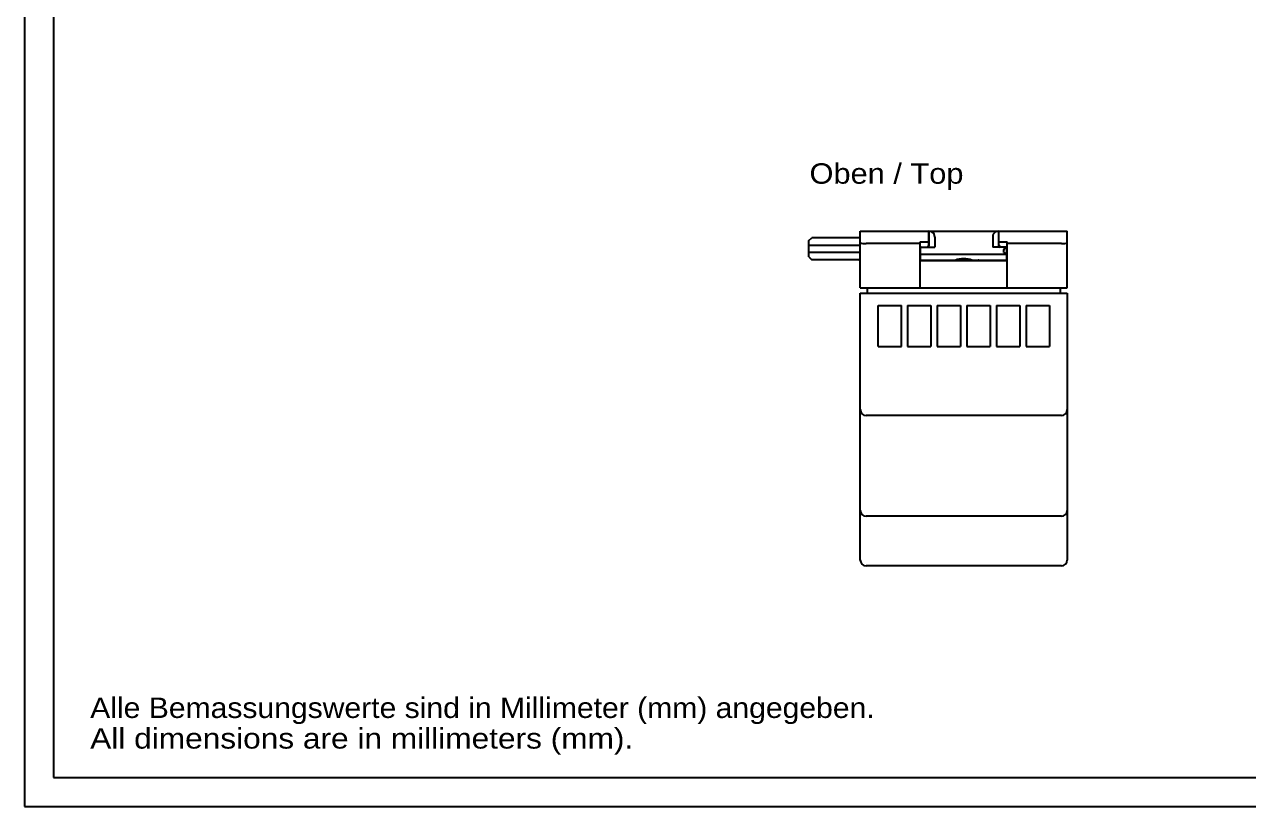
# Model space of a CAD drawing. Extents: x 0 to 420, y 0 to 297.
# Drawn here: x 0 to 210, y 0 to 134.2 of the extents above; entities that cross this region are included whole.
import ezdxf
from ezdxf.enums import TextEntityAlignment as Align

# ---------------------------------------------------------------- set-up
doc = ezdxf.new("R2010")
doc.units = 0
doc.header["$LTSCALE"] = 23.1
doc.layers.get('0').update_dxf_attribs({"linetype": 'CONTINUOUS'})
for name, color, linetype in [('13000_TOP', 7, 'CONTINUOUS'), ('13300_TOP_GERMAN_ENGLISH', 7, 'CONTINUOUS'), ('90000_FRAME', 7, 'CONTINUOUS')]:
    doc.layers.add(name, color=color, linetype=linetype)

msp = doc.modelspace()

# ---------------------------------------------------------------- linework, layer by layer
at = {"layer": '13000_TOP', "color": 7, "linetype": 'CONTINUOUS'}
for p, q in [((134.592, 97.091), (135.092, 97.591)), ((134.592, 94.291), (134.592, 97.091)), ((143.192, 97.591), (135.092, 97.591)), ((143.392, 88.991), (143.392, 98.691)), ((143.392, 98.691), (155.142, 98.691)), ((143.392, 96.723), (143.441, 96.68)), ((143.441, 96.68), (143.584, 96.641)), ((143.584, 96.641), (143.806, 96.61)), ((143.806, 96.61), (144.084, 96.59)), ((153.692, 88.991), (153.692, 96.864)), ((153.692, 96.864), (155.142, 96.864)), ((155.142, 96.291), (155.142, 98.691)), ((155.167, 98.691), (155.167, 96.191)), ((155.167, 98.691), (167.117, 98.691)), ((155.489, 98.652), (155.167, 98.691)), ((155.743, 98.545), (155.489, 98.652)), ((155.934, 98.386), (155.743, 98.545)), ((156.065, 98.185), (155.934, 98.386)), ((156.142, 97.95), (156.065, 98.185)), ((156.167, 97.691), (156.142, 97.95)), ((156.167, 97.691), (156.167, 95.991)), ((166.141, 97.95), (166.117, 97.691)), ((166.117, 97.691), (166.117, 95.991)), ((166.218, 98.185), (166.141, 97.95)), ((166.349, 98.386), (166.218, 98.185)), ((166.541, 98.545), (166.349, 98.386)), ((166.794, 98.652), (166.541, 98.545)), ((167.117, 98.691), (166.794, 98.652)), ((167.117, 98.691), (167.117, 96.191)), ((167.142, 96.291), (167.142, 98.691)), ((167.142, 98.691), (178.892, 98.691)), ((167.142, 96.864), (168.592, 96.864)), ((168.592, 88.991), (168.592, 96.864)), ((178.199, 96.59), (178.477, 96.61)), ((178.477, 96.61), (178.699, 96.641)), ((178.699, 96.641), (178.842, 96.68)), ((178.842, 96.68), (178.892, 96.723)), ((178.892, 88.991), (178.892, 98.691)), ((134.592, 96.291), (143.192, 96.291)), ((134.592, 95.091), (143.192, 95.091)), ((144.084, 96.59), (144.392, 96.583)), ((153.692, 96.583), (144.392, 96.583)), ((153.742, 93.741), (153.742, 95.791)), ((153.742, 94.741), (168.542, 94.741)), ((153.892, 95.991), (156.167, 95.991)), ((154.842, 95.991), (155.142, 96.291)), ((168.392, 95.991), (166.117, 95.991)), ((167.442, 95.991), (167.142, 96.291)), ((168.042, 95.536), (168.304, 95.991)), ((168.042, 95.036), (168.042, 95.536)), ((168.042, 95.036), (168.542, 94.902)), ((168.542, 93.741), (168.542, 95.791)), ((177.892, 96.583), (168.592, 96.583)), ((177.892, 96.583), (178.199, 96.59)), ((134.592, 94.291), (135.092, 93.791)), ((143.192, 93.791), (135.092, 93.791)), ((153.692, 93.691), (168.592, 93.691)), ((153.742, 93.741), (159.763, 93.741)), ((159.642, 93.691), (159.642, 93.741)), ((162.52, 93.741), (168.542, 93.741)), ((162.642, 93.691), (162.642, 93.741)), ((164.042, 93.741), (164.092, 93.739)), ((164.092, 93.739), (164.138, 93.732)), ((164.138, 93.732), (164.179, 93.722)), ((164.179, 93.722), (164.214, 93.708)), ((164.214, 93.708), (164.243, 93.692)), ((164.642, 93.741), (164.764, 93.725)), ((164.764, 93.725), (164.846, 93.691)), ((165.442, 93.691), (165.442, 93.741)), ((143.392, 88.991), (178.892, 88.991)), ((144.592, 88.991), (144.592, 88.091)), ((177.692, 88.991), (177.692, 88.091)), ((143.392, 42.291), (143.392, 88.091)), ((143.392, 88.091), (178.892, 88.091)), ((178.892, 88.091), (178.892, 42.291)), ((146.442, 78.941), (146.442, 85.941)), ((146.442, 85.941), (150.442, 85.941)), ((150.442, 78.941), (150.442, 85.941)), ((151.522, 85.941), (151.522, 78.941)), ((151.522, 85.941), (155.522, 85.941)), ((155.522, 85.941), (155.522, 78.941)), ((156.602, 85.941), (160.602, 85.941)), ((156.602, 85.941), (156.602, 78.941)), ((160.602, 85.941), (160.602, 78.941)), ((161.682, 85.941), (165.682, 85.941)), ((161.682, 85.941), (161.682, 78.941)), ((165.682, 85.941), (165.682, 78.941)), ((166.762, 85.941), (170.762, 85.941)), ((166.762, 85.941), (166.762, 78.941)), ((170.762, 85.941), (170.762, 78.941)), ((171.842, 85.941), (175.842, 85.941)), ((171.842, 85.941), (171.842, 78.941)), ((175.842, 85.941), (175.842, 78.941)), ((146.442, 78.941), (150.442, 78.941)), ((151.522, 78.941), (155.522, 78.941)), ((156.602, 78.941), (160.602, 78.941)), ((161.682, 78.941), (165.682, 78.941)), ((166.762, 78.941), (170.762, 78.941)), ((171.842, 78.941), (175.842, 78.941)), ((177.892, 67.091), (144.392, 67.091)), ((177.892, 49.791), (144.392, 49.791)), ((177.892, 41.291), (144.392, 41.291))]:
    msp.add_line(p, q, dxfattribs=at)
for centre, radius, start, end in [((143.192, 97.791), 0.2, 270, 360), ((143.192, 96.491), 0.2, 270, 360), ((143.192, 94.891), 0.2, 0, 90), ((153.892, 95.791), 0.2, 90, 180), ((153.942, 95.791), 0.2, 127.6174, 180), ((154.967, 96.191), 0.2, 270, 360), ((167.317, 96.191), 0.2, 180, 270), ((168.342, 95.791), 0.2, 0, 75.61283), ((168.392, 95.791), 0.2, 0, 90), ((143.192, 93.591), 0.2, 0, 90), ((161.142, 89.991), 4, 68.06115, 111.93885), ((163.642, 93.541), 0.2, 49.19822, 90), ((144.392, 68.091), 1, 180, 270), ((177.892, 68.091), 1, 270, 360), ((144.392, 50.791), 1, 180, 270), ((177.892, 50.791), 1, 270, 360), ((144.392, 42.291), 1, 180, 270), ((177.892, 42.291), 1, 270, 360)]:
    msp.add_arc(centre, radius, start, end, dxfattribs=at)
at = {"layer": '90000_FRAME', "color": 7, "linetype": 'CONTINUOUS'}
for p, q in [((0, 297), (0, 0)), ((5, 292), (5, 5)), ((5, 5), (415, 5)), ((0, 0), (420, 0))]:
    msp.add_line(p, q, dxfattribs=at)

# ---------------------------------------------------------------- texts
at = {"color": 7, "linetype": 'CONTINUOUS'}
for s, p, p2 in [('Alle Bemassungswerte sind in Millimeter (mm) angegeben.', (11.276, 15.19), (145.859, 15.19)), ('All dimensions are in millimeters (mm).', (11.276, 9.94), (104.442, 9.94))]:
    msp.add_text(s, height=3.5, dxfattribs=at).set_placement(p, p2, align=Align.FIT)
at = {"layer": '13300_TOP_GERMAN_ENGLISH', "color": 7, "linetype": 'CONTINUOUS'}
msp.add_text('Oben / Top', height=3.5, dxfattribs=at).set_placement((134.683, 106.856), (161.1, 106.856), align=Align.FIT)

doc.saveas('drawing.dxf')
